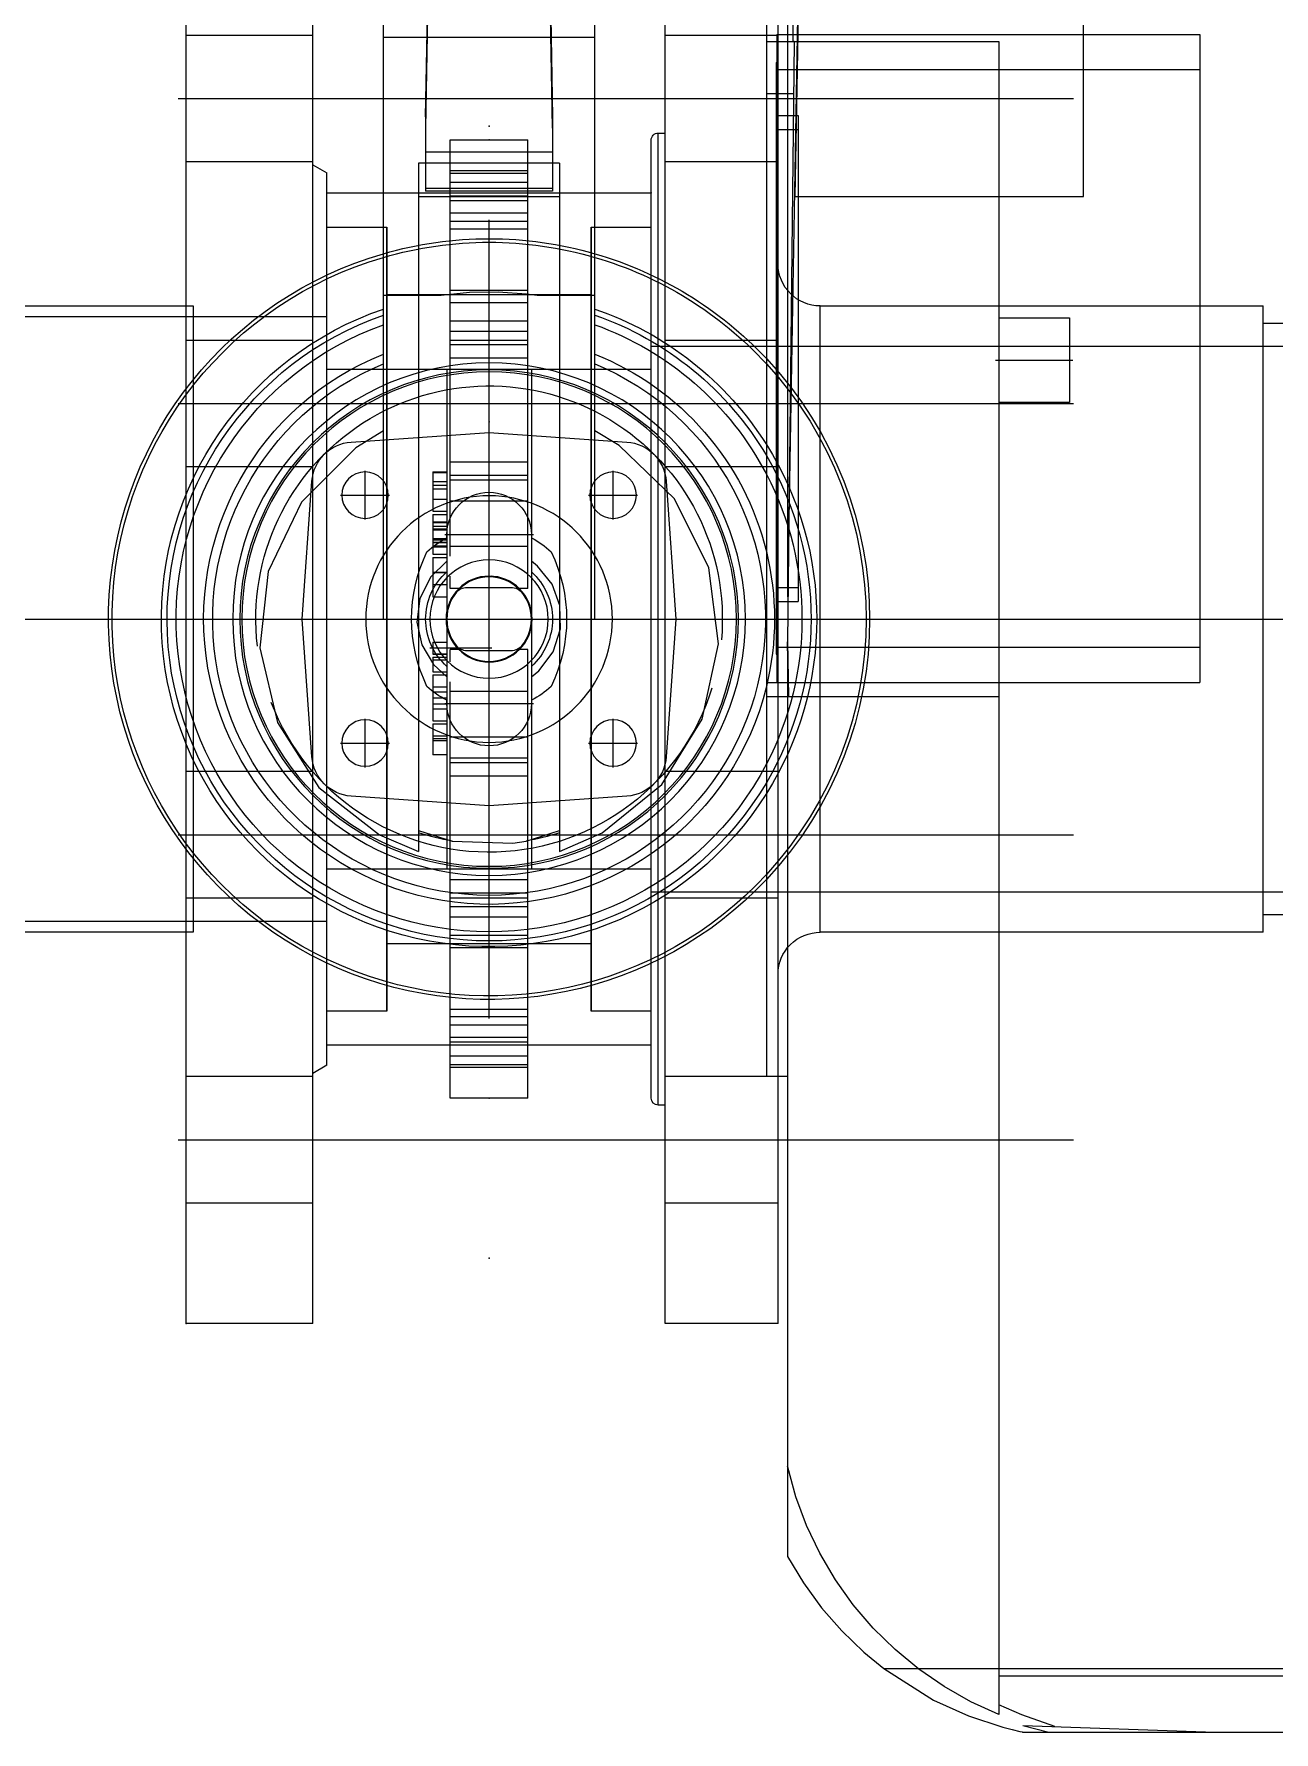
# Model space of a CAD drawing. Extents: x -234346 to 58427, y -132654 to -82394.
# Drawn here: x -196978.4 to -196802.5, y -103082.8 to -102841.7 of the extents above; entities that cross this region are included whole.
import ezdxf

# ---------------------------------------------------------------- set-up
doc = ezdxf.new("R2010")
doc.units = 0
doc.header["$LTSCALE"] = 8
doc.layers.get('0').update_dxf_attribs({"color": 9, "lineweight": 5})
doc.layers.add('PUMP EQUIPMENT BLOCK', color=30, linetype='Continuous')

# ---------------------------------------------------------------- blocks, each defined once
blk = doc.blocks.new('BOOSTER PUMP BLOCK')
for p, q in [((206, -607.96), (206, 553.55)), ((167.25, -219.7), (167.25, -369.55)), ((244.75, -369.55), (244.75, -219.7)), ((164, -274.7), (164, -282.7)), ((248, -282.7), (248, -274.7)), ((48, -316.87), (48, -278.7)), ((56, -320.2), (56, -278.7)), ((57, -336.52), (57, -278.7)), ((161.55, -282.7), (161.55, -345.55)), ((161.55, -282.7), (250.45, -282.7)), ((250.45, -345.55), (250.45, -282.7)), ((48.95, -316.8), (48, -289.52)), ((289, -291.7), (197, -291.7)), ((197, -320.2), (197, -291.7)), ((202, -351.7), (202, -291.7)), ((284, -349.35), (284, -291.7)), ((289, -349.35), (289, -291.7)), ((266, -349.16), (266, -308.2)), ((266, -308.2), (362.73, -308.2)), ((132.09, -436.65), (132.09, -309.63)), ((175.39, -436.65), (175.39, -309.63)), ((236.61, -436.65), (236.61, -309.63)), ((236.75, -310.2), (236.75, -320.2)), ((248.75, -310.2), (236.75, -310.2)), ((242.75, -320.7), (242.75, -309.7)), ((248.75, -320.2), (248.75, -310.2)), ((279.91, -436.65), (279.91, -309.63)), ((48.95, -316.8), (48, -313.13)), ((195, -320.2), (50.49, -320.2)), ((288, -320.2), (195, -320.2)), ((195, -353.2), (195, -320.2)), ((197, -353.2), (197, -320.2)), ((288, -349.28), (288, -320.2)), ((161.55, -345.55), (250.45, -345.55)), ((386.17, -347.06), (266, -349.16)), ((288, -349.28), (202.77, -350.2)), ((208.5, -351.7), (208.5, -348.7)), ((277.5, -348.7), (208.5, -348.7)), ((316.04, -348.34), (209.18, -350.2)), ((210.5, -351.7), (210.5, -348.7)), ((275.5, -351.7), (275.5, -348.7)), ((277.5, -351.7), (277.5, -348.7)), ((280.59, -349.41), (280.59, -353.2)), ((284, -351.7), (284, -349.35)), ((288, -349.28), (288, -349.32)), ((288, -351.7), (288, -349.32)), ((288, -349.39), (289, -349.39)), ((289, -351.7), (289, -349.35)), ((289, -349.39), (316.04, -349.6)), ((141.08, -350.2), (72.9, -350.2)), ((106, -351.55), (106, -367.55)), ((106, -351.55), (141.08, -351.55)), ((123.09, -351.55), (123.09, -367.55)), ((202.82, -350.2), (141.08, -350.2)), ((141.08, -350.2), (141.08, -353.2)), ((141.08, -351.55), (306, -351.55)), ((141.09, -367.55), (141.09, -351.55)), ((166.39, -351.55), (166.39, -367.55)), ((184.39, -367.55), (184.39, -351.55)), ((202.82, -350.2), (195, -350.07)), ((195, -350.08), (202.77, -350.2)), ((280.59, -351.7), (197, -351.7)), ((201, -351.8), (201, -351.7)), ((280.59, -351.8), (201, -351.8)), ((203, -351.8), (203, -351.7)), ((326, -350.2), (209.23, -350.2)), ((212.25, -351.8), (212.25, -351.7)), ((213.25, -351.8), (213.25, -351.7)), ((213.75, -351.8), (213.75, -351.7)), ((220.5, -351.8), (220.5, -351.7)), ((222, -351.8), (222, -351.7)), ((222.75, -351.8), (222.75, -351.7)), ((224.25, -351.8), (224.25, -351.7)), ((227.61, -351.55), (227.61, -367.55)), ((228.75, -351.8), (228.75, -351.7)), ((230.25, -351.8), (230.25, -351.7)), ((231, -351.8), (231, -351.7)), ((232.5, -351.8), (232.5, -351.7)), ((237, -351.8), (237, -351.7)), ((237.1, -351.7), (237.1, -351.8)), ((237.3, -351.8), (237.3, -351.7)), ((238.5, -351.8), (238.5, -351.7)), ((238.6, -351.8), (238.6, -351.7)), ((239.25, -351.8), (239.25, -351.7)), ((239.75, -351.8), (239.75, -351.7)), ((240.75, -351.8), (240.75, -351.7)), ((241.7, -351.8), (241.7, -351.7)), ((244.3, -351.8), (244.3, -351.7)), ((245.25, -351.8), (245.25, -351.7)), ((245.61, -367.55), (245.61, -351.55)), ((246.25, -351.8), (246.25, -351.7)), ((246.75, -351.8), (246.75, -351.7)), ((247.4, -351.8), (247.4, -351.7)), ((247.5, -351.8), (247.5, -351.7)), ((248.7, -351.8), (248.7, -351.7)), ((248.9, -351.8), (248.9, -351.7)), ((249, -351.8), (249, -351.7)), ((253.5, -351.8), (253.5, -351.7)), ((255, -351.8), (255, -351.7)), ((255.75, -351.8), (255.75, -351.7)), ((257.25, -351.8), (257.25, -351.7)), ((261.75, -351.8), (261.75, -351.7)), ((263.25, -351.8), (263.25, -351.7)), ((264, -351.8), (264, -351.7)), ((265.5, -351.8), (265.5, -351.7)), ((270.91, -351.55), (270.91, -367.55)), ((272.25, -351.8), (272.25, -351.7)), ((272.75, -351.8), (272.75, -351.7)), ((273.75, -351.8), (273.75, -351.7)), ((289, -351.7), (280.59, -351.7)), ((285, -351.8), (280.59, -351.8)), ((283, -351.8), (283, -351.7)), ((285, -351.8), (285, -351.7)), ((288, -353.2), (288, -351.7)), ((288.91, -367.55), (288.91, -351.55)), ((326, -353.2), (141.08, -353.2)), ((206, -366.05), (186.43, -367.42)), ((225.57, -367.42), (206, -366.05)), ((106, -367.55), (158.14, -367.55)), ((137, -367.55), (137, -368.55)), ((137, -368.55), (157.63, -368.55)), ((157.63, -368.55), (254.37, -368.55)), ((158.14, -367.55), (253.86, -367.55)), ((253.86, -367.55), (306, -367.55)), ((254.37, -368.55), (275, -368.55)), ((275, -368.55), (275, -367.55)), ((138, -369.55), (157.14, -369.55)), ((145.5, -369.55), (145.5, -387.05)), ((150.35, -369.55), (150.35, -378.05)), ((150.35, -369.55), (150.35, -378.05)), ((157.14, -369.55), (254.86, -369.55)), ((170.5, -369.55), (170.5, -415.55)), ((241.5, -415.55), (241.5, -369.55)), ((254.86, -369.55), (274, -369.55)), ((261.65, -378.05), (261.65, -369.55)), ((261.65, -378.05), (261.65, -369.55)), ((266.5, -377.55), (266.5, -369.55)), ((180.87, -372.99), (179.5, -392.55)), ((188.4, -378.42), (188.4, -371.49)), ((223.6, -378.42), (223.6, -371.49)), ((232.5, -392.55), (231.13, -372.99)), ((184.93, -374.95), (191.86, -374.95)), ((220.13, -374.95), (227.06, -374.95)), ((261.65, -378.05), (150.35, -378.05)), ((150.35, -378.05), (261.65, -378.05)), ((159.9, -378.05), (159.9, -407.05)), ((159.9, -378.05), (159.9, -407.05)), ((206, -377.55), (291.94, -377.55)), ((206, -407.55), (206, -377.55)), ((252, -385.75), (252, -377.55)), ((252.1, -407.05), (252.1, -378.05)), ((252.1, -407.05), (252.1, -378.05)), ((266.5, -407.55), (266.5, -377.55)), ((288.62, -407.55), (288.62, -377.55)), ((270.72, -382.55), (173.01, -382.55)), ((174.49, -387.31), (175.97, -382.55)), ((266, -402.55), (266, -382.55)), ((270.72, -382.55), (270.72, -383.55)), ((266.76, -383.55), (266.76, -401.55)), ((276.94, -383.55), (266.76, -383.55)), ((266.82, -401.55), (266.82, -383.55)), ((267.19, -401.55), (267.19, -383.55)), ((270.72, -383.55), (270.72, -401.55)), ((272.34, -401.55), (272.34, -383.55)), ((275.71, -383.55), (358.99, -385.02)), ((277.32, -383.55), (276.94, -383.55)), ((348, -384.79), (277.32, -383.55)), ((137.97, -387.05), (137.97, -398.05)), ((137.97, -387.05), (152.28, -387.05)), ((142.36, -387.05), (142.36, -398.05)), ((142.74, -387.05), (142.74, -398.05)), ((143.97, -387.05), (143.97, -398.05)), ((145.5, -387.05), (145.5, -398.05)), ((145.94, -387.05), (145.94, -398.05)), ((146.6, -387.05), (146.6, -398.05)), ((148.37, -387.05), (148.37, -398.05)), ((149.55, -387.05), (149.55, -398.05)), ((150.63, -398.05), (150.63, -387.05)), ((152.28, -387.05), (201.68, -387.05)), ((159.33, -387.05), (159.33, -398.05)), ((161.1, -387.05), (161.1, -398.05)), ((163.73, -398.05), (163.73, -387.05)), ((165.16, -387.05), (165.16, -398.05)), ((166.39, -387.05), (166.39, -398.05)), ((167.07, -387.05), (167.07, -398.05)), ((168.98, -387.05), (168.98, -398.05)), ((193.81, -386.55), (170.5, -386.55)), ((170.5, -386.55), (170.5, -398.55)), ((183.7, -387.05), (183.7, -398.05)), ((185.61, -387.05), (185.61, -398.05)), ((186.3, -398.05), (186.3, -387.05)), ((189.24, -387.05), (189.24, -398.05)), ((194, -398.85), (194, -386.25)), ((194.47, -386.55), (194, -386.55)), ((241.5, -386.55), (194.47, -386.55)), ((195.71, -387.05), (195.71, -398.05)), ((201.68, -387.05), (201.68, -388.24)), ((210.32, -387.05), (210.32, -388.24)), ((210.32, -387.05), (274.03, -387.05)), ((216.29, -387.05), (216.29, -398.05)), ((218, -386.55), (217.53, -386.55)), ((218, -398.85), (218, -386.25)), ((222.76, -387.05), (222.76, -398.05)), ((225.7, -387.05), (225.7, -398.05)), ((226.39, -387.05), (226.39, -398.05)), ((228.3, -387.05), (228.3, -398.05)), ((241.5, -398.55), (241.5, -386.55)), ((243.02, -387.05), (243.02, -398.05)), ((244.93, -387.05), (244.93, -398.05)), ((245.61, -398.05), (245.61, -387.05)), ((246.84, -387.05), (246.84, -398.05)), ((248.27, -387.05), (248.27, -398.05)), ((250.9, -387.05), (250.9, -398.05)), ((252.67, -387.05), (252.67, -398.05)), ((261.37, -387.05), (261.37, -398.05)), ((262.45, -387.05), (262.45, -398.05)), ((263.63, -387.05), (263.63, -398.05)), ((265.4, -387.05), (265.4, -398.05)), ((266.06, -387.05), (266.06, -398.05)), ((268.03, -398.05), (268.03, -387.05)), ((269.26, -387.05), (269.26, -398.05)), ((269.64, -387.05), (269.64, -398.05)), ((274.03, -398.05), (274.03, -387.05)), ((201.5, -389.43), (201.5, -395.68)), ((210.5, -395.68), (210.5, -389.43)), ((149.3, -392.55), (262.7, -392.55)), ((179.5, -392.55), (180.87, -412.12)), ((201.88, -392.15), (201.88, -400.95)), ((231.13, -412.12), (232.5, -392.55)), ((201.68, -396.86), (201.68, -398.05)), ((210.32, -396.86), (210.32, -398.05)), ((137.97, -398.05), (152.28, -398.05)), ((145.5, -398.05), (145.5, -415.55)), ((152.28, -398.05), (197.07, -398.05)), ((241.5, -398.55), (170.5, -398.55)), ((175.97, -402.55), (174.49, -397.8)), ((186.73, -398.55), (186.73, -400.55)), ((188.7, -398.55), (188.7, -400.55)), ((189.05, -400.55), (189.05, -398.55)), ((189.41, -400.55), (189.41, -398.55)), ((191.11, -400.55), (191.11, -398.55)), ((191.56, -400.55), (191.56, -398.55)), ((193.26, -400.55), (193.26, -398.55)), ((193.97, -400.55), (193.97, -398.55)), ((194, -398.55), (194.47, -398.55)), ((194.82, -400.55), (194.82, -398.55)), ((195.67, -400.55), (195.67, -398.55)), ((196.38, -400.55), (196.38, -398.55)), ((198.08, -400.55), (198.08, -398.55)), ((198.52, -400.55), (198.52, -398.55)), ((199.94, -398.05), (201.68, -398.05)), ((200.22, -400.55), (200.22, -398.55)), ((200.58, -400.55), (200.58, -398.55)), ((201.03, -400.55), (201.03, -398.55)), ((201.04, -398.55), (201.04, -400.55)), ((202.72, -400.55), (202.72, -398.55)), ((202.73, -400.55), (202.73, -398.55)), ((209.16, -400.55), (209.16, -398.55)), ((210.32, -398.05), (212.1, -398.05)), ((210.9, -400.55), (210.9, -398.55)), ((212.6, -400.55), (212.6, -398.55)), ((212.64, -400.55), (212.64, -398.55)), ((214.76, -400.55), (214.76, -398.55)), ((214.95, -398.05), (274.03, -398.05)), ((215.23, -400.55), (215.23, -398.55)), ((216.27, -400.55), (216.27, -398.55)), ((216.38, -400.55), (216.38, -398.55)), ((216.89, -400.55), (216.89, -398.55)), ((216.9, -400.55), (216.9, -398.55)), ((217.27, -400.55), (217.27, -398.55)), ((217.42, -400.55), (217.42, -398.55)), ((217.53, -398.55), (218, -398.55)), ((218.65, -400.55), (218.65, -398.55)), ((218.8, -400.55), (218.8, -398.55)), ((219.17, -400.55), (219.17, -398.55)), ((219.17, -400.55), (219.17, -398.55)), ((219.69, -400.55), (219.69, -398.55)), ((219.8, -400.55), (219.8, -398.55)), ((220.84, -400.55), (220.84, -398.55)), ((221.3, -400.55), (221.3, -398.55)), ((223.02, -400.55), (223.02, -398.55)), ((224.47, -400.55), (224.47, -398.55)), ((225, -400.55), (225, -398.55)), ((225.51, -400.55), (225.51, -398.55)), ((226.8, -400.55), (226.8, -398.55)), ((226.91, -400.55), (226.91, -398.55)), ((252, -407.55), (252, -399.35)), ((358.99, -400.09), (275.71, -401.55)), ((270.72, -402.55), (173.01, -402.55)), ((191.11, -400.55), (186.73, -400.55)), ((198.08, -400.55), (191.56, -400.55)), ((200.58, -400.55), (198.52, -400.55)), ((202.73, -400.55), (201.03, -400.55)), ((214.76, -400.55), (209.16, -400.55)), ((220.84, -400.55), (215.23, -400.55)), ((226.91, -400.55), (221.3, -400.55)), ((276.94, -401.55), (266.76, -401.55)), ((270.72, -401.55), (270.72, -402.55)), ((277.32, -401.55), (276.94, -401.55)), ((277.32, -401.55), (348, -400.32)), ((150.35, -407.05), (150.35, -415.55)), ((261.65, -407.05), (150.35, -407.05)), ((150.35, -407.05), (261.65, -407.05)), ((150.35, -407.05), (150.35, -415.55)), ((188.4, -413.62), (188.4, -406.69)), ((223.6, -413.62), (223.6, -406.69)), ((261.65, -415.55), (261.65, -407.05)), ((261.65, -415.55), (261.65, -407.05)), ((206, -407.55), (291.94, -407.55)), ((266.5, -415.55), (266.5, -407.55)), ((184.93, -410.15), (191.86, -410.15)), ((220.13, -410.15), (227.06, -410.15)), ((142.65, -415.55), (141.5, -417.55)), ((142.65, -415.55), (141.5, -417.55)), ((142.65, -415.55), (141.5, -417.55)), ((142.65, -415.55), (141.5, -417.55)), ((142.65, -415.55), (157.14, -415.55)), ((142.65, -415.55), (157.14, -415.55)), ((142.65, -415.55), (157.14, -415.55)), ((142.65, -415.55), (157.14, -415.55)), ((157.14, -415.55), (254.86, -415.55)), ((157.14, -415.55), (254.86, -415.55)), ((157.14, -415.55), (254.86, -415.55)), ((157.14, -415.55), (254.86, -415.55)), ((163.05, -415.55), (163.05, -435.55)), ((163.05, -415.55), (163.05, -435.55)), ((163.05, -415.55), (163.05, -435.55)), ((163.05, -415.55), (163.05, -435.55)), ((248.95, -435.55), (248.95, -415.55)), ((248.95, -435.55), (248.95, -415.55)), ((248.95, -435.55), (248.95, -415.55)), ((248.95, -435.55), (248.95, -415.55)), ((254.86, -415.55), (269.35, -415.55)), ((254.86, -415.55), (269.35, -415.55)), ((254.86, -415.55), (269.35, -415.55)), ((254.86, -415.55), (269.35, -415.55)), ((270.5, -417.55), (269.35, -415.55)), ((270.5, -417.55), (269.35, -415.55)), ((270.5, -417.55), (269.35, -415.55)), ((270.5, -417.55), (269.35, -415.55)), ((106, -417.55), (106, -435.55)), ((106, -417.55), (158.14, -417.55)), ((106, -417.55), (106, -435.55)), ((106, -417.55), (158.14, -417.55)), ((106, -417.55), (106, -435.55)), ((106, -417.55), (158.14, -417.55)), ((106, -417.55), (106, -435.55)), ((106, -417.55), (158.14, -417.55)), ((123.09, -417.55), (123.09, -435.55)), ((123.09, -417.55), (123.09, -435.55)), ((123.09, -417.55), (123.09, -435.55)), ((123.09, -417.55), (123.09, -435.55)), ((141.09, -435.55), (141.09, -417.55)), ((141.09, -435.55), (141.09, -417.55)), ((141.09, -435.55), (141.09, -417.55)), ((141.09, -435.55), (141.09, -417.55)), ((158.14, -417.55), (253.86, -417.55)), ((158.14, -417.55), (253.86, -417.55)), ((158.14, -417.55), (253.86, -417.55)), ((158.14, -417.55), (253.86, -417.55)), ((166.39, -417.55), (166.39, -435.55)), ((166.39, -417.55), (166.39, -435.55)), ((166.39, -417.55), (166.39, -435.55)), ((166.39, -417.55), (166.39, -435.55)), ((184.39, -435.55), (184.39, -417.55)), ((184.39, -435.55), (184.39, -417.55)), ((184.39, -435.55), (184.39, -417.55)), ((184.39, -435.55), (184.39, -417.55)), ((186.43, -417.69), (206, -419.05)), ((206, -419.05), (225.57, -417.69)), ((227.61, -417.55), (227.61, -435.55)), ((227.61, -417.55), (227.61, -435.55)), ((227.61, -417.55), (227.61, -435.55)), ((227.61, -417.55), (227.61, -435.55)), ((245.61, -435.55), (245.61, -417.55)), ((245.61, -435.55), (245.61, -417.55)), ((245.61, -435.55), (245.61, -417.55)), ((245.61, -435.55), (245.61, -417.55)), ((253.86, -417.55), (306, -417.55)), ((253.86, -417.55), (306, -417.55)), ((253.86, -417.55), (306, -417.55)), ((253.86, -417.55), (306, -417.55)), ((270.91, -417.55), (270.91, -435.55)), ((270.91, -417.55), (270.91, -435.55)), ((270.91, -417.55), (270.91, -435.55)), ((270.91, -417.55), (270.91, -435.55)), ((288.91, -435.55), (288.91, -417.55)), ((288.91, -435.55), (288.91, -417.55)), ((288.91, -435.55), (288.91, -417.55)), ((288.91, -435.55), (288.91, -417.55)), ((106, -435.55), (173.34, -435.55)), ((106, -435.55), (173.34, -435.55)), ((106, -435.55), (173.34, -435.55)), ((106, -435.55), (173.34, -435.55)), ((161.55, -434.55), (161.55, -435.55)), ((250.45, -434.55), (161.55, -434.55)), ((161.55, -435.55), (161.55, -496.85)), ((163.05, -434.55), (163.05, -515.62)), ((173.34, -435.55), (238.66, -435.55)), ((173.34, -435.55), (238.66, -435.55)), ((173.34, -435.55), (238.66, -435.55)), ((173.34, -435.55), (238.66, -435.55)), ((238.66, -435.55), (306, -435.55)), ((238.66, -435.55), (306, -435.55)), ((238.66, -435.55), (306, -435.55)), ((238.66, -435.55), (306, -435.55)), ((248.95, -515.6), (248.95, -434.55)), ((250.45, -435.55), (250.45, -434.55)), ((250.45, -515.62), (250.45, -435.55))]:
    blk.add_line(p, q)
for points in [[(48.79, -312.27), (50.42, -316.96), (51.86, -320.2)], [(57, -336.52), (52.54, -329.47), (50.29, -324.5), (48.68, -319.67), (48.34, -318.34), (48.07, -317.22), (48.01, -316.92), (48, -316.87)], [(50.49, -320.2), (52.3, -324.17), (54.45, -327.97), (56.92, -331.56), (59.7, -334.93), (62.76, -338.04), (66.08, -340.87), (69.63, -343.4), (73.39, -345.61), (77.33, -347.49), (81.41, -349.01), (85.62, -350.18), (85.73, -350.2)], [(72.9, -350.2), (69.17, -347.95), (65.64, -345.38), (62.36, -342.51), (59.33, -339.37), (57, -336.52)], [(173.01, -382.55), (175.64, -376.52), (182.52, -368.04), (191.81, -362.32), (202.47, -360.01), (213.29, -361.37), (223.05, -366.25), (230.65, -374.09), (232.72, -377.55)], [(197.78, -386.55), (198.64, -385.51), (201.34, -383.46), (204.6, -382.41), (207.92, -382.5), (210.95, -383.62), (213.52, -385.69), (214.22, -386.55)], [(174.49, -397.8), (174.18, -389.16), (174.49, -387.31)], [(252, -399.35), (252.42, -395.32), (252.48, -391.26), (252.19, -387.22), (252, -385.75)], [(200.15, -394.3), (200.06, -393.94), (199.9, -392.55)], [(212.09, -392.15), (211.95, -393.9), (211.78, -394.52)], [(214.22, -398.55), (212.01, -400.8), (208.91, -402.36), (205.55, -402.79), (202.36, -402.11), (199.56, -400.46), (197.78, -398.55)], [(232.72, -407.55), (230.32, -411.48), (222.59, -419.19), (212.75, -423.9), (201.92, -425.07), (191.3, -422.58), (182.1, -416.7), (175.37, -408.09), (173.01, -402.55)]]:
    blk.add_lwpolyline(points)
for centre, radius in [((206, -392.55), 36.38), ((206, -392.55), 35.38), ((206, -392.55), 35.1), ((188.4, -374.95), 3.3), ((223.6, -374.95), 3.3), ((206, -392.55), 17.5), ((206, -392.55), 8.4), ((206, -392.55), 6.1), ((206, -392.55), 6), ((188.4, -410.15), 3.3), ((223.6, -410.15), 3.3)]:
    blk.add_circle(centre, radius)
for centre, radius, start, end in [((206, -392.55), 54, 46.7778, 133.2222), ((206, -392.55), 53.5, 47.3507, 132.6493), ((155.55, -345.55), 6, 270, 0), ((206, -392.55), 46.5, 57.8047, 122.1953), ((206, -392.55), 45.69, 59.4479, 120.5521), ((256.45, -345.55), 6, 180, 270), ((206, -392.55), 44.4, 62.4011, 117.5989), ((206, -392.55), 54, 133.2222, 343.8724), ((206, -392.55), 53.5, 132.6493, 343.7175), ((206, -392.55), 46.5, 122.1953, 341.1809), ((206, -392.55), 45.69, 120.5521, 340.8361), ((206, -392.55), 44.4, 117.5989, 340.2559), ((206, -392.55), 40.5, 103.6937, 338.2622), ((206, -392.55), 39.22, 22.4841, 337.5159), ((206, -392.55), 40.5, 76.3063, 103.6937), ((206, -392.55), 40.5, 21.7378, 76.3063), ((206, -392.55), 44.4, 19.7441, 62.4011), ((206, -392.55), 45.69, 19.1639, 59.4479), ((206, -392.55), 46.5, 18.8191, 57.8047), ((206, -392.55), 53.5, 16.2825, 47.3507), ((206, -392.55), 54, 16.1276, 46.7778), ((206, -392.55), 33.1, 107.2431, 249.0741), ((206, -392.55), 33.1, 263.3666, 95.0954), ((138, -368.55), 1, 180, 270), ((186.85, -373.41), 6, 94, 176), ((225.15, -373.41), 6, 4, 86), ((274, -368.55), 1, 270, 0), ((206, -392.55), 53.5, 343.7175, 16.2825), ((206, -392.55), 54, 343.8724, 16.1276), ((206, -392.55), 31.94, 161.7565, 170.5549), ((206, -403.55), 22, 64.2669, 115.7331), ((206, -392.55), 13, 137.2874, 152.5136), ((206, -392.55), 9, 41.8103, 138.1897), ((206, -392.55), 13, 27.4864, 42.7126), ((194, -392.55), 6, 90, 270), ((203.5, -389.43), 2, 128.6822, 180), ((208.5, -389.43), 2, 0, 51.3178), ((218, -392.55), 6, 270, 90), ((203.5, -395.68), 2, 180, 231.3178), ((208.5, -395.68), 2, 308.6822, 0), ((206, -392.55), 31.94, 189.4451, 198.2435), ((206, -392.55), 13, 207.4864, 222.7126), ((206, -392.55), 9, 221.8103, 318.1897), ((206, -392.55), 13, 317.2874, 332.5136), ((206, -381.55), 22, 244.2669, 295.7331), ((186.85, -411.7), 6, 184, 266), ((225.15, -411.7), 6, 274, 356)]:
    blk.add_arc(centre, radius, start, end)
for p in [(206, -338.55), (197, -351.7), (197, -351.7), (206, -369.55), (266.5, -369.55), (115.25, -392.55), (137.97, -392.55), (206, -392.55), (206, -392.55), (206, -392.55), (206, -392.55), (206, -392.55), (206, -392.55), (206, -392.55), (206, -392.55), (206, -392.55), (206, -392.55), (234, -392.55), (274.03, -392.55), (276, -392.55), (276, -392.55), (206, -415.55), (206, -415.55), (206, -415.55), (206, -415.55), (206, -415.55), (206, -415.55), (206, -415.55), (206, -415.55), (266.5, -415.55), (106, -435.55), (106, -435.55), (106, -435.55), (106, -435.55), (206, -435.55), (206, -435.55), (206, -435.55), (206, -435.55), (206, -435.55), (206, -435.55), (206, -435.55), (206, -435.55), (206, -446.55)]:
    blk.add_point(p)

msp = doc.modelspace()

# ---------------------------------------------------------------- block references
at = {"layer": 'PUMP EQUIPMENT BLOCK', "ltscale": 1.032, "xscale": -1, "rotation": 269.9999999999878}
msp.add_blockref('BOOSTER PUMP BLOCK', (-196521.31, -103130.8), dxfattribs=at)

doc.saveas('drawing.dxf')
